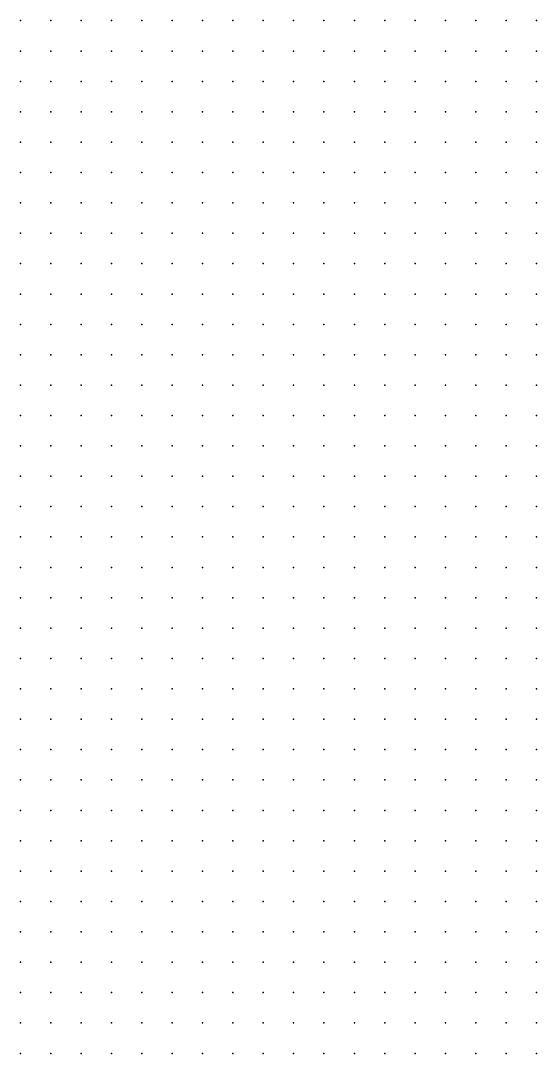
# Model space of a CAD drawing. Header units: millimetres. Extents: x 2848 to 6961, y 1568 to 7914.
# Drawn here: x 3650.28 to 3667.28, y 1615.29 to 1649.29 of the extents above; entities that cross this region are included whole.
import ezdxf

# ---------------------------------------------------------------- set-up
doc = ezdxf.new("R2010")
doc.units = ezdxf.units.MM
doc.header["$PDSIZE"] = -2

msp = doc.modelspace()

# ---------------------------------------------------------------- linework, layer by layer
at = {"color": 183, "true_color": 0x7538d3}
msp.add_point((3650.282, 1649.289), dxfattribs=at)
at = {"color": 183, "true_color": 0x7b42cf}
msp.add_point((3651.282, 1649.289), dxfattribs=at)
at = {"color": 183, "true_color": 0x7b44d3}
msp.add_point((3652.282, 1649.289), dxfattribs=at)
at = {"color": 183, "true_color": 0x7c48d9}
msp.add_point((3653.282, 1649.289), dxfattribs=at)
at = {"color": 183, "true_color": 0x7d48e0}
msp.add_point((3654.282, 1649.289), dxfattribs=at)
at = {"color": 183, "true_color": 0x7d4de1}
msp.add_point((3655.282, 1649.289), dxfattribs=at)
at = {"color": 183, "true_color": 0x7b4fe4}
msp.add_point((3656.282, 1649.289), dxfattribs=at)
at = {"color": 183, "true_color": 0x7b53e7}
msp.add_point((3657.282, 1649.289), dxfattribs=at)
at = {"color": 183, "true_color": 0x7d55e9}
msp.add_point((3658.282, 1649.289), dxfattribs=at)
at = {"color": 183, "true_color": 0x7f57ee}
msp.add_point((3659.282, 1649.289), dxfattribs=at)
at = {"color": 183, "true_color": 0x7f58ef}
msp.add_point((3660.282, 1649.289), dxfattribs=at)
at = {"color": 183, "true_color": 0x815af1}
msp.add_point((3661.282, 1649.289), dxfattribs=at)
at = {"color": 171, "true_color": 0x825bf4}
msp.add_point((3662.282, 1649.289), dxfattribs=at)
at = {"color": 171, "true_color": 0x815cf9}
msp.add_point((3663.282, 1649.289), dxfattribs=at)
at = {"color": 171, "true_color": 0x835cf5}
msp.add_point((3664.282, 1649.289), dxfattribs=at)
at = {"color": 171, "true_color": 0x865dfb}
msp.add_point((3665.282, 1649.289), dxfattribs=at)
at = {"color": 171, "true_color": 0x865cfc}
msp.add_point((3666.282, 1649.289), dxfattribs=at)
at = {"color": 171, "true_color": 0x865df9}
msp.add_point((3667.282, 1649.289), dxfattribs=at)
at = {"color": 183, "true_color": 0x773ecb}
msp.add_point((3650.282, 1648.289), dxfattribs=at)
at = {"color": 183, "true_color": 0x763fce}
msp.add_point((3651.282, 1648.289), dxfattribs=at)
at = {"color": 183, "true_color": 0x7743d4}
msp.add_point((3652.282, 1648.289), dxfattribs=at)
at = {"color": 183, "true_color": 0x7945d6}
msp.add_point((3653.282, 1648.289), dxfattribs=at)
at = {"color": 183, "true_color": 0x774adb}
msp.add_point((3654.282, 1648.289), dxfattribs=at)
at = {"color": 183, "true_color": 0x794dde}
msp.add_point((3655.282, 1648.289), dxfattribs=at)
at = {"color": 183, "true_color": 0x794fe1}
msp.add_point((3656.282, 1648.289), dxfattribs=at)
at = {"color": 183, "true_color": 0x7a53e4}
msp.add_point((3657.282, 1648.289), dxfattribs=at)
at = {"color": 183, "true_color": 0x7c56e9}
msp.add_point((3658.282, 1648.289), dxfattribs=at)
at = {"color": 183, "true_color": 0x7d57ea}
msp.add_point((3659.282, 1648.289), dxfattribs=at)
at = {"color": 183, "true_color": 0x7c58ec}
msp.add_point((3660.282, 1648.289), dxfattribs=at)
at = {"color": 183, "true_color": 0x7d5bee}
msp.add_point((3661.282, 1648.289), dxfattribs=at)
at = {"color": 171, "true_color": 0x7e5cf1}
msp.add_point((3662.282, 1648.289), dxfattribs=at)
at = {"color": 171, "true_color": 0x805cf2}
msp.add_point((3663.282, 1648.289), dxfattribs=at)
at = {"color": 171, "true_color": 0x805df5}
msp.add_point((3664.282, 1648.289), dxfattribs=at)
at = {"color": 171, "true_color": 0x815efa}
for p in [(3665.282, 1648.289), (3666.282, 1648.289)]:
    msp.add_point(p, dxfattribs=at)
at = {"color": 171, "true_color": 0x845ffc}
msp.add_point((3667.282, 1648.289), dxfattribs=at)
at = {"color": 183, "true_color": 0x753cc9}
msp.add_point((3650.282, 1647.289), dxfattribs=at)
at = {"color": 183, "true_color": 0x733fcf}
msp.add_point((3651.282, 1647.289), dxfattribs=at)
at = {"color": 183, "true_color": 0x7443d3}
msp.add_point((3652.282, 1647.289), dxfattribs=at)
at = {"color": 183, "true_color": 0x7346d5}
msp.add_point((3653.282, 1647.289), dxfattribs=at)
at = {"color": 183, "true_color": 0x744bd8}
msp.add_point((3654.282, 1647.289), dxfattribs=at)
at = {"color": 183, "true_color": 0x784ede}
msp.add_point((3655.282, 1647.289), dxfattribs=at)
at = {"color": 183, "true_color": 0x7650e3}
msp.add_point((3656.282, 1647.289), dxfattribs=at)
at = {"color": 183, "true_color": 0x7751e2}
msp.add_point((3657.282, 1647.289), dxfattribs=at)
at = {"color": 183, "true_color": 0x7656e7}
msp.add_point((3658.282, 1647.289), dxfattribs=at)
at = {"color": 183, "true_color": 0x7858e9}
msp.add_point((3659.282, 1647.289), dxfattribs=at)
at = {"color": 183, "true_color": 0x7a5aeb}
msp.add_point((3660.282, 1647.289), dxfattribs=at)
at = {"color": 183, "true_color": 0x795bed}
msp.add_point((3661.282, 1647.289), dxfattribs=at)
at = {"color": 183, "true_color": 0x7a5ded}
msp.add_point((3662.282, 1647.289), dxfattribs=at)
at = {"color": 171, "true_color": 0x7b5df1}
msp.add_point((3663.282, 1647.289), dxfattribs=at)
at = {"color": 171, "true_color": 0x7c60f3}
msp.add_point((3664.282, 1647.289), dxfattribs=at)
at = {"color": 171, "true_color": 0x7d60f6}
msp.add_point((3665.282, 1647.289), dxfattribs=at)
at = {"color": 171, "true_color": 0x7e60f6}
msp.add_point((3666.282, 1647.289), dxfattribs=at)
at = {"color": 171, "true_color": 0x805ff8}
msp.add_point((3667.282, 1647.289), dxfattribs=at)
at = {"color": 173, "true_color": 0x713cca}
msp.add_point((3650.282, 1646.289), dxfattribs=at)
at = {"color": 173, "true_color": 0x7140cd}
msp.add_point((3651.282, 1646.289), dxfattribs=at)
at = {"color": 173, "true_color": 0x7243cf}
msp.add_point((3652.282, 1646.289), dxfattribs=at)
at = {"color": 183, "true_color": 0x7445d3}
msp.add_point((3653.282, 1646.289), dxfattribs=at)
at = {"color": 183, "true_color": 0x734ad4}
msp.add_point((3654.282, 1646.289), dxfattribs=at)
at = {"color": 173, "true_color": 0x724ddb}
msp.add_point((3655.282, 1646.289), dxfattribs=at)
at = {"color": 183, "true_color": 0x7350de}
msp.add_point((3656.282, 1646.289), dxfattribs=at)
at = {"color": 183, "true_color": 0x7453de}
msp.add_point((3657.282, 1646.289), dxfattribs=at)
at = {"color": 183, "true_color": 0x7555e4}
msp.add_point((3658.282, 1646.289), dxfattribs=at)
at = {"color": 183, "true_color": 0x7558e6}
msp.add_point((3659.282, 1646.289), dxfattribs=at)
at = {"color": 183, "true_color": 0x765bea}
msp.add_point((3660.282, 1646.289), dxfattribs=at)
at = {"color": 183, "true_color": 0x755cec}
msp.add_point((3661.282, 1646.289), dxfattribs=at)
at = {"color": 183, "true_color": 0x765fed}
msp.add_point((3662.282, 1646.289), dxfattribs=at)
at = {"color": 171, "true_color": 0x775ef0}
msp.add_point((3663.282, 1646.289), dxfattribs=at)
at = {"color": 171, "true_color": 0x7960ef}
msp.add_point((3664.282, 1646.289), dxfattribs=at)
at = {"color": 171, "true_color": 0x7a60f5}
msp.add_point((3665.282, 1646.289), dxfattribs=at)
at = {"color": 171, "true_color": 0x7b62f4}
for p in [(3666.282, 1646.289), (3667.282, 1646.289)]:
    msp.add_point(p, dxfattribs=at)
at = {"color": 173, "true_color": 0x6d3dc5}
msp.add_point((3650.282, 1645.289), dxfattribs=at)
at = {"color": 173, "true_color": 0x6f40ca}
msp.add_point((3651.282, 1645.289), dxfattribs=at)
at = {"color": 173, "true_color": 0x6f45cd}
msp.add_point((3652.282, 1645.289), dxfattribs=at)
at = {"color": 173, "true_color": 0x7047d1}
msp.add_point((3653.282, 1645.289), dxfattribs=at)
at = {"color": 173, "true_color": 0x704ad5}
msp.add_point((3654.282, 1645.289), dxfattribs=at)
at = {"color": 173, "true_color": 0x6f4dd8}
msp.add_point((3655.282, 1645.289), dxfattribs=at)
at = {"color": 173, "true_color": 0x7050d9}
msp.add_point((3656.282, 1645.289), dxfattribs=at)
at = {"color": 173, "true_color": 0x7053df}
msp.add_point((3657.282, 1645.289), dxfattribs=at)
at = {"color": 173, "true_color": 0x6f57e1}
msp.add_point((3658.282, 1645.289), dxfattribs=at)
at = {"color": 173, "true_color": 0x7159e3}
msp.add_point((3659.282, 1645.289), dxfattribs=at)
at = {"color": 173, "true_color": 0x725be7}
msp.add_point((3660.282, 1645.289), dxfattribs=at)
at = {"color": 183, "true_color": 0x745de9}
msp.add_point((3661.282, 1645.289), dxfattribs=at)
at = {"color": 183, "true_color": 0x745fea}
msp.add_point((3662.282, 1645.289), dxfattribs=at)
at = {"color": 183, "true_color": 0x7360ed}
msp.add_point((3663.282, 1645.289), dxfattribs=at)
at = {"color": 171, "true_color": 0x7461ef}
msp.add_point((3664.282, 1645.289), dxfattribs=at)
at = {"color": 171, "true_color": 0x7562f2}
msp.add_point((3665.282, 1645.289), dxfattribs=at)
at = {"color": 171, "true_color": 0x7862f3}
msp.add_point((3666.282, 1645.289), dxfattribs=at)
at = {"color": 171, "true_color": 0x7961f3}
msp.add_point((3667.282, 1645.289), dxfattribs=at)
at = {"color": 173, "true_color": 0x6c3cc4}
msp.add_point((3650.282, 1644.289), dxfattribs=at)
at = {"color": 173, "true_color": 0x6e40c7}
msp.add_point((3651.282, 1644.289), dxfattribs=at)
at = {"color": 173, "true_color": 0x6c44cb}
msp.add_point((3652.282, 1644.289), dxfattribs=at)
at = {"color": 173, "true_color": 0x6c46cf}
msp.add_point((3653.282, 1644.289), dxfattribs=at)
at = {"color": 173, "true_color": 0x6e4ad2}
msp.add_point((3654.282, 1644.289), dxfattribs=at)
at = {"color": 173, "true_color": 0x6d4dd6}
msp.add_point((3655.282, 1644.289), dxfattribs=at)
at = {"color": 173, "true_color": 0x6f50d9}
msp.add_point((3656.282, 1644.289), dxfattribs=at)
at = {"color": 173, "true_color": 0x6e54dc}
msp.add_point((3657.282, 1644.289), dxfattribs=at)
at = {"color": 173, "true_color": 0x6e56de}
msp.add_point((3658.282, 1644.289), dxfattribs=at)
at = {"color": 173, "true_color": 0x6f59e0}
msp.add_point((3659.282, 1644.289), dxfattribs=at)
at = {"color": 173, "true_color": 0x715be4}
msp.add_point((3660.282, 1644.289), dxfattribs=at)
at = {"color": 173, "true_color": 0x6f5de5}
msp.add_point((3661.282, 1644.289), dxfattribs=at)
at = {"color": 173, "true_color": 0x705fe9}
msp.add_point((3662.282, 1644.289), dxfattribs=at)
at = {"color": 173, "true_color": 0x7160ec}
msp.add_point((3663.282, 1644.289), dxfattribs=at)
at = {"color": 173, "true_color": 0x7261ed}
msp.add_point((3664.282, 1644.289), dxfattribs=at)
at = {"color": 171, "true_color": 0x7362ef}
msp.add_point((3665.282, 1644.289), dxfattribs=at)
at = {"color": 171, "true_color": 0x7562f0}
msp.add_point((3666.282, 1644.289), dxfattribs=at)
at = {"color": 171, "true_color": 0x7663f1}
msp.add_point((3667.282, 1644.289), dxfattribs=at)
at = {"color": 173, "true_color": 0x6a3cc2}
msp.add_point((3650.282, 1643.289), dxfattribs=at)
at = {"color": 173, "true_color": 0x693fc5}
msp.add_point((3651.282, 1643.289), dxfattribs=at)
at = {"color": 173, "true_color": 0x6b43c8}
msp.add_point((3652.282, 1643.289), dxfattribs=at)
at = {"color": 173, "true_color": 0x6b45cc}
msp.add_point((3653.282, 1643.289), dxfattribs=at)
at = {"color": 173, "true_color": 0x6a49ce}
msp.add_point((3654.282, 1643.289), dxfattribs=at)
at = {"color": 173, "true_color": 0x6c4cd3}
msp.add_point((3655.282, 1643.289), dxfattribs=at)
at = {"color": 173, "true_color": 0x6a50d5}
msp.add_point((3656.282, 1643.289), dxfattribs=at)
at = {"color": 173, "true_color": 0x6a53d9}
msp.add_point((3657.282, 1643.289), dxfattribs=at)
at = {"color": 173, "true_color": 0x6c56dc}
msp.add_point((3658.282, 1643.289), dxfattribs=at)
at = {"color": 173, "true_color": 0x6d59de}
msp.add_point((3659.282, 1643.289), dxfattribs=at)
at = {"color": 173, "true_color": 0x6c5ae0}
msp.add_point((3660.282, 1643.289), dxfattribs=at)
at = {"color": 173, "true_color": 0x6d5de2}
msp.add_point((3661.282, 1643.289), dxfattribs=at)
at = {"color": 173, "true_color": 0x6c5ee5}
msp.add_point((3662.282, 1643.289), dxfattribs=at)
at = {"color": 173, "true_color": 0x6e60e9}
msp.add_point((3663.282, 1643.289), dxfattribs=at)
at = {"color": 173, "true_color": 0x6e62ea}
msp.add_point((3664.282, 1643.289), dxfattribs=at)
at = {"color": 171, "true_color": 0x7163ee}
for p in [(3665.282, 1643.289), (3666.282, 1643.289)]:
    msp.add_point(p, dxfattribs=at)
at = {"color": 171, "true_color": 0x7264ef}
msp.add_point((3667.282, 1643.289), dxfattribs=at)
at = {"color": 195, "true_color": 0x693bbf}
msp.add_point((3650.282, 1642.289), dxfattribs=at)
at = {"color": 173, "true_color": 0x683fc3}
msp.add_point((3651.282, 1642.289), dxfattribs=at)
at = {"color": 173, "true_color": 0x6843c6}
msp.add_point((3652.282, 1642.289), dxfattribs=at)
at = {"color": 173, "true_color": 0x6746c9}
msp.add_point((3653.282, 1642.289), dxfattribs=at)
at = {"color": 173, "true_color": 0x6849cb}
msp.add_point((3654.282, 1642.289), dxfattribs=at)
at = {"color": 173, "true_color": 0x674ccf}
msp.add_point((3655.282, 1642.289), dxfattribs=at)
at = {"color": 173, "true_color": 0x6950d2}
msp.add_point((3656.282, 1642.289), dxfattribs=at)
at = {"color": 173, "true_color": 0x6853d6}
msp.add_point((3657.282, 1642.289), dxfattribs=at)
at = {"color": 173, "true_color": 0x6a56d9}
msp.add_point((3658.282, 1642.289), dxfattribs=at)
at = {"color": 173, "true_color": 0x6958da}
msp.add_point((3659.282, 1642.289), dxfattribs=at)
at = {"color": 173, "true_color": 0x685bde}
msp.add_point((3660.282, 1642.289), dxfattribs=at)
at = {"color": 173, "true_color": 0x695ee1}
msp.add_point((3661.282, 1642.289), dxfattribs=at)
at = {"color": 173, "true_color": 0x695fe2}
msp.add_point((3662.282, 1642.289), dxfattribs=at)
at = {"color": 173, "true_color": 0x6c60e6}
msp.add_point((3663.282, 1642.289), dxfattribs=at)
at = {"color": 173, "true_color": 0x6c62e7}
for p in [(3664.282, 1642.289), (3665.282, 1641.289)]:
    msp.add_point(p, dxfattribs=at)
at = {"color": 173, "true_color": 0x6f63eb}
for p in [(3665.282, 1642.289), (3666.282, 1642.289)]:
    msp.add_point(p, dxfattribs=at)
at = {"color": 173, "true_color": 0x7064ec}
msp.add_point((3667.282, 1642.289), dxfattribs=at)
at = {"color": 185, "true_color": 0x663cbc}
msp.add_point((3650.282, 1641.289), dxfattribs=at)
at = {"color": 173, "true_color": 0x663fc0}
msp.add_point((3651.282, 1641.289), dxfattribs=at)
at = {"color": 173, "true_color": 0x6542c4}
msp.add_point((3652.282, 1641.289), dxfattribs=at)
at = {"color": 173, "true_color": 0x6445c6}
msp.add_point((3653.282, 1641.289), dxfattribs=at)
at = {"color": 173, "true_color": 0x6547c9}
msp.add_point((3654.282, 1641.289), dxfattribs=at)
at = {"color": 173, "true_color": 0x654ccc}
msp.add_point((3655.282, 1641.289), dxfattribs=at)
at = {"color": 173, "true_color": 0x654fce}
msp.add_point((3656.282, 1641.289), dxfattribs=at)
at = {"color": 173, "true_color": 0x6752d3}
msp.add_point((3657.282, 1641.289), dxfattribs=at)
at = {"color": 173, "true_color": 0x6655d7}
msp.add_point((3658.282, 1641.289), dxfattribs=at)
at = {"color": 173, "true_color": 0x6758d9}
msp.add_point((3659.282, 1641.289), dxfattribs=at)
at = {"color": 173, "true_color": 0x655adc}
msp.add_point((3660.282, 1641.289), dxfattribs=at)
at = {"color": 173, "true_color": 0x675edf}
msp.add_point((3661.282, 1641.289), dxfattribs=at)
at = {"color": 173, "true_color": 0x685fe0}
msp.add_point((3662.282, 1641.289), dxfattribs=at)
at = {"color": 173, "true_color": 0x6a60e3}
msp.add_point((3663.282, 1641.289), dxfattribs=at)
at = {"color": 173, "true_color": 0x6861e3}
msp.add_point((3664.282, 1641.289), dxfattribs=at)
at = {"color": 173, "true_color": 0x6d63e8}
msp.add_point((3666.282, 1641.289), dxfattribs=at)
at = {"color": 173, "true_color": 0x6e64e9}
msp.add_point((3667.282, 1641.289), dxfattribs=at)
at = {"color": 185, "true_color": 0x6239b9}
msp.add_point((3650.282, 1640.289), dxfattribs=at)
at = {"color": 185, "true_color": 0x653ebd}
msp.add_point((3651.282, 1640.289), dxfattribs=at)
at = {"color": 173, "true_color": 0x6242c1}
msp.add_point((3652.282, 1640.289), dxfattribs=at)
at = {"color": 173, "true_color": 0x6344c3}
msp.add_point((3653.282, 1640.289), dxfattribs=at)
at = {"color": 173, "true_color": 0x6447c7}
msp.add_point((3654.282, 1640.289), dxfattribs=at)
at = {"color": 173, "true_color": 0x644bca}
msp.add_point((3655.282, 1640.289), dxfattribs=at)
at = {"color": 173, "true_color": 0x644ecc}
msp.add_point((3656.282, 1640.289), dxfattribs=at)
at = {"color": 173, "true_color": 0x6451cf}
msp.add_point((3657.282, 1640.289), dxfattribs=at)
at = {"color": 173, "true_color": 0x6354d3}
msp.add_point((3658.282, 1640.289), dxfattribs=at)
at = {"color": 173, "true_color": 0x6458d8}
msp.add_point((3659.282, 1640.289), dxfattribs=at)
at = {"color": 173, "true_color": 0x6459db}
msp.add_point((3660.282, 1640.289), dxfattribs=at)
at = {"color": 173, "true_color": 0x635cdd}
msp.add_point((3661.282, 1640.289), dxfattribs=at)
at = {"color": 173, "true_color": 0x645edc}
msp.add_point((3662.282, 1640.289), dxfattribs=at)
at = {"color": 173, "true_color": 0x6960e1}
msp.add_point((3663.282, 1640.289), dxfattribs=at)
at = {"color": 173, "true_color": 0x6661e1}
for p in [(3664.282, 1640.289), (3667.282, 1638.289)]:
    msp.add_point(p, dxfattribs=at)
at = {"color": 173, "true_color": 0x6863e4}
msp.add_point((3665.282, 1640.289), dxfattribs=at)
at = {"color": 173, "true_color": 0x6a63e5}
msp.add_point((3666.282, 1640.289), dxfattribs=at)
at = {"color": 173, "true_color": 0x6964e5}
msp.add_point((3667.282, 1640.289), dxfattribs=at)
at = {"color": 185, "true_color": 0x6139b6}
msp.add_point((3650.282, 1639.289), dxfattribs=at)
at = {"color": 185, "true_color": 0x613db9}
msp.add_point((3651.282, 1639.289), dxfattribs=at)
at = {"color": 185, "true_color": 0x6141be}
msp.add_point((3652.282, 1639.289), dxfattribs=at)
at = {"color": 173, "true_color": 0x6145c0}
msp.add_point((3653.282, 1639.289), dxfattribs=at)
at = {"color": 173, "true_color": 0x6048c4}
msp.add_point((3654.282, 1639.289), dxfattribs=at)
at = {"color": 173, "true_color": 0x604cc7}
msp.add_point((3655.282, 1639.289), dxfattribs=at)
at = {"color": 173, "true_color": 0x624ecb}
msp.add_point((3656.282, 1639.289), dxfattribs=at)
at = {"color": 173, "true_color": 0x6050cd}
msp.add_point((3657.282, 1639.289), dxfattribs=at)
at = {"color": 173, "true_color": 0x5f53cf}
msp.add_point((3658.282, 1639.289), dxfattribs=at)
at = {"color": 173, "true_color": 0x6157d2}
for p in [(3659.282, 1639.289), (3660.282, 1638.289)]:
    msp.add_point(p, dxfattribs=at)
at = {"color": 173, "true_color": 0x6259d6}
msp.add_point((3660.282, 1639.289), dxfattribs=at)
at = {"color": 173, "true_color": 0x615bd7}
msp.add_point((3661.282, 1639.289), dxfattribs=at)
at = {"color": 173, "true_color": 0x625ed9}
msp.add_point((3662.282, 1639.289), dxfattribs=at)
at = {"color": 173, "true_color": 0x645fdd}
msp.add_point((3663.282, 1639.289), dxfattribs=at)
at = {"color": 173, "true_color": 0x6361e0}
for p in [(3664.282, 1639.289), (3666.282, 1638.289)]:
    msp.add_point(p, dxfattribs=at)
at = {"color": 173, "true_color": 0x6462e1}
msp.add_point((3665.282, 1639.289), dxfattribs=at)
at = {"color": 173, "true_color": 0x6563e2}
msp.add_point((3666.282, 1639.289), dxfattribs=at)
at = {"color": 173, "true_color": 0x6863e3}
msp.add_point((3667.282, 1639.289), dxfattribs=at)
at = {"color": 185, "true_color": 0x5f39b3}
msp.add_point((3650.282, 1638.289), dxfattribs=at)
at = {"color": 185, "true_color": 0x5f3bb7}
msp.add_point((3651.282, 1638.289), dxfattribs=at)
at = {"color": 185, "true_color": 0x5e40ba}
msp.add_point((3652.282, 1638.289), dxfattribs=at)
at = {"color": 185, "true_color": 0x5d43be}
msp.add_point((3653.282, 1638.289), dxfattribs=at)
at = {"color": 173, "true_color": 0x5f47c1}
msp.add_point((3654.282, 1638.289), dxfattribs=at)
at = {"color": 173, "true_color": 0x5e4ac5}
msp.add_point((3655.282, 1638.289), dxfattribs=at)
at = {"color": 173, "true_color": 0x5f4dc7}
msp.add_point((3656.282, 1638.289), dxfattribs=at)
at = {"color": 173, "true_color": 0x5d4fca}
msp.add_point((3657.282, 1638.289), dxfattribs=at)
at = {"color": 173, "true_color": 0x5d53cd}
msp.add_point((3658.282, 1638.289), dxfattribs=at)
at = {"color": 173, "true_color": 0x5e54ce}
msp.add_point((3659.282, 1638.289), dxfattribs=at)
at = {"color": 173, "true_color": 0x5f59d3}
msp.add_point((3661.282, 1638.289), dxfattribs=at)
at = {"color": 173, "true_color": 0x605cd7}
msp.add_point((3662.282, 1638.289), dxfattribs=at)
at = {"color": 173, "true_color": 0x605edb}
msp.add_point((3663.282, 1638.289), dxfattribs=at)
at = {"color": 173, "true_color": 0x615fdc}
msp.add_point((3664.282, 1638.289), dxfattribs=at)
at = {"color": 173, "true_color": 0x6260df}
msp.add_point((3665.282, 1638.289), dxfattribs=at)
at = {"color": 185, "true_color": 0x5d37b1}
msp.add_point((3650.282, 1637.289), dxfattribs=at)
at = {"color": 185, "true_color": 0x5d3bb6}
msp.add_point((3651.282, 1637.289), dxfattribs=at)
at = {"color": 185, "true_color": 0x5d40b7}
msp.add_point((3652.282, 1637.289), dxfattribs=at)
at = {"color": 185, "true_color": 0x5c43bb}
msp.add_point((3653.282, 1637.289), dxfattribs=at)
at = {"color": 185, "true_color": 0x5b46bd}
msp.add_point((3654.282, 1637.289), dxfattribs=at)
at = {"color": 173, "true_color": 0x5c48c1}
msp.add_point((3655.282, 1637.289), dxfattribs=at)
at = {"color": 173, "true_color": 0x5b4cc3}
msp.add_point((3656.282, 1637.289), dxfattribs=at)
at = {"color": 173, "true_color": 0x5d4fc8}
msp.add_point((3657.282, 1637.289), dxfattribs=at)
at = {"color": 173, "true_color": 0x5c51c9}
msp.add_point((3658.282, 1637.289), dxfattribs=at)
at = {"color": 173, "true_color": 0x5c54cd}
msp.add_point((3659.282, 1637.289), dxfattribs=at)
at = {"color": 173, "true_color": 0x5c57cf}
msp.add_point((3660.282, 1637.289), dxfattribs=at)
at = {"color": 173, "true_color": 0x5d59d1}
msp.add_point((3661.282, 1637.289), dxfattribs=at)
at = {"color": 173, "true_color": 0x5c5bd3}
msp.add_point((3662.282, 1637.289), dxfattribs=at)
at = {"color": 173, "true_color": 0x5e5cd7}
msp.add_point((3663.282, 1637.289), dxfattribs=at)
at = {"color": 173, "true_color": 0x5f5dd8}
msp.add_point((3664.282, 1637.289), dxfattribs=at)
at = {"color": 173, "true_color": 0x6060da}
msp.add_point((3665.282, 1637.289), dxfattribs=at)
at = {"color": 173, "true_color": 0x6262de}
msp.add_point((3666.282, 1637.289), dxfattribs=at)
at = {"color": 173, "true_color": 0x6361de}
msp.add_point((3667.282, 1637.289), dxfattribs=at)
at = {"color": 185, "true_color": 0x5d37b0}
msp.add_point((3650.282, 1636.289), dxfattribs=at)
at = {"color": 185, "true_color": 0x5a38b0}
for p in [(3651.282, 1636.289), (3650.282, 1635.289), (3656.282, 1626.289), (3660.282, 1625.289), (3660.282, 1624.289)]:
    msp.add_point(p, dxfattribs=at)
at = {"color": 185, "true_color": 0x5b3eb5}
msp.add_point((3652.282, 1636.289), dxfattribs=at)
at = {"color": 185, "true_color": 0x5b42b8}
msp.add_point((3653.282, 1636.289), dxfattribs=at)
at = {"color": 185, "true_color": 0x5a45bc}
msp.add_point((3654.282, 1636.289), dxfattribs=at)
at = {"color": 173, "true_color": 0x5a49bc}
msp.add_point((3655.282, 1636.289), dxfattribs=at)
at = {"color": 173, "true_color": 0x594cc0}
for p in [(3656.282, 1636.289), (3657.282, 1635.289)]:
    msp.add_point(p, dxfattribs=at)
at = {"color": 173, "true_color": 0x5b4ec4}
msp.add_point((3657.282, 1636.289), dxfattribs=at)
at = {"color": 173, "true_color": 0x5950c7}
msp.add_point((3658.282, 1636.289), dxfattribs=at)
at = {"color": 173, "true_color": 0x5a52c9}
msp.add_point((3659.282, 1636.289), dxfattribs=at)
at = {"color": 173, "true_color": 0x5a55cb}
msp.add_point((3660.282, 1636.289), dxfattribs=at)
at = {"color": 173, "true_color": 0x5b57cf}
msp.add_point((3661.282, 1636.289), dxfattribs=at)
at = {"color": 173, "true_color": 0x5a59d0}
msp.add_point((3662.282, 1636.289), dxfattribs=at)
at = {"color": 173, "true_color": 0x5b5bd3}
for p in [(3663.282, 1636.289), (3666.282, 1634.289)]:
    msp.add_point(p, dxfattribs=at)
at = {"color": 173, "true_color": 0x5d5cd4}
msp.add_point((3664.282, 1636.289), dxfattribs=at)
at = {"color": 173, "true_color": 0x5e5ed8}
for p in [(3665.282, 1636.289), (3667.282, 1635.289)]:
    msp.add_point(p, dxfattribs=at)
at = {"color": 173, "true_color": 0x5e60d9}
msp.add_point((3666.282, 1636.289), dxfattribs=at)
at = {"color": 173, "true_color": 0x6060dc}
msp.add_point((3667.282, 1636.289), dxfattribs=at)
at = {"color": 185, "true_color": 0x5a38b1}
msp.add_point((3651.282, 1635.289), dxfattribs=at)
at = {"color": 185, "true_color": 0x5a3db1}
msp.add_point((3652.282, 1635.289), dxfattribs=at)
at = {"color": 185, "true_color": 0x5a3eb5}
for p in [(3653.282, 1635.289), (3660.282, 1628.289), (3661.282, 1628.289), (3666.282, 1625.289)]:
    msp.add_point(p, dxfattribs=at)
at = {"color": 185, "true_color": 0x5742b7}
for p in [(3654.282, 1635.289), (3655.282, 1634.289), (3659.282, 1630.289), (3660.282, 1629.289), (3666.282, 1626.289)]:
    msp.add_point(p, dxfattribs=at)
at = {"color": 173, "true_color": 0x5947bd}
msp.add_point((3655.282, 1635.289), dxfattribs=at)
at = {"color": 173, "true_color": 0x5849be}
for p in [(3656.282, 1635.289), (3657.282, 1634.289), (3658.282, 1633.289), (3662.282, 1630.289)]:
    msp.add_point(p, dxfattribs=at)
at = {"color": 173, "true_color": 0x584fc4}
for p in [(3658.282, 1635.289), (3659.282, 1634.289)]:
    msp.add_point(p, dxfattribs=at)
at = {"color": 173, "true_color": 0x5952c6}
msp.add_point((3659.282, 1635.289), dxfattribs=at)
at = {"color": 173, "true_color": 0x5853c9}
msp.add_point((3660.282, 1635.289), dxfattribs=at)
at = {"color": 173, "true_color": 0x5956cb}
msp.add_point((3661.282, 1635.289), dxfattribs=at)
at = {"color": 173, "true_color": 0x5857ce}
for p in [(3662.282, 1635.289), (3664.282, 1634.289)]:
    msp.add_point(p, dxfattribs=at)
at = {"color": 173, "true_color": 0x595ad0}
msp.add_point((3663.282, 1635.289), dxfattribs=at)
at = {"color": 173, "true_color": 0x5a5ad2}
msp.add_point((3664.282, 1635.289), dxfattribs=at)
at = {"color": 173, "true_color": 0x5c5cd4}
for p in [(3665.282, 1635.289), (3667.282, 1634.289)]:
    msp.add_point(p, dxfattribs=at)
at = {"color": 173, "true_color": 0x5d5dd5}
msp.add_point((3666.282, 1635.289), dxfattribs=at)
at = {"color": 185, "true_color": 0x5839ae}
for p in [(3650.282, 1634.289), (3652.282, 1633.289), (3653.282, 1631.289), (3654.282, 1630.289), (3651.282, 1629.289), (3655.282, 1628.289), (3652.282, 1627.289), (3656.282, 1627.289), (3659.282, 1626.289), (3662.282, 1624.289)]:
    msp.add_point(p, dxfattribs=at)
at = {"color": 185, "true_color": 0x573ab1}
for p in [(3651.282, 1634.289), (3658.282, 1628.289), (3661.282, 1626.289), (3661.282, 1624.289)]:
    msp.add_point(p, dxfattribs=at)
at = {"color": 185, "true_color": 0x5839b0}
for p in [(3652.282, 1634.289), (3650.282, 1633.289), (3650.282, 1632.289), (3651.282, 1632.289), (3653.282, 1632.289), (3654.282, 1632.289), (3651.282, 1630.289), (3652.282, 1630.289), (3655.282, 1630.289), (3652.282, 1629.289), (3653.282, 1629.289), (3657.282, 1629.289), (3655.282, 1627.289), (3657.282, 1627.289), (3658.282, 1627.289), (3655.282, 1626.289), (3658.282, 1626.289), (3659.282, 1625.289), (3664.282, 1624.289), (3665.282, 1624.289), (3666.282, 1624.289)]:
    msp.add_point(p, dxfattribs=at)
at = {"color": 185, "true_color": 0x583ab4}
msp.add_point((3653.282, 1634.289), dxfattribs=at)
at = {"color": 185, "true_color": 0x5a41b7}
msp.add_point((3654.282, 1634.289), dxfattribs=at)
at = {"color": 185, "true_color": 0x5847ba}
for p in [(3656.282, 1634.289), (3658.282, 1632.289), (3659.282, 1631.289), (3662.282, 1629.289)]:
    msp.add_point(p, dxfattribs=at)
at = {"color": 173, "true_color": 0x574dc0}
for p in [(3658.282, 1634.289), (3659.282, 1633.289), (3662.282, 1631.289), (3665.282, 1629.289)]:
    msp.add_point(p, dxfattribs=at)
at = {"color": 173, "true_color": 0x5851c5}
for p in [(3660.282, 1634.289), (3661.282, 1633.289), (3664.282, 1631.289), (3665.282, 1630.289), (3666.282, 1630.289), (3667.282, 1630.289)]:
    msp.add_point(p, dxfattribs=at)
at = {"color": 173, "true_color": 0x5853c7}
msp.add_point((3661.282, 1634.289), dxfattribs=at)
at = {"color": 173, "true_color": 0x5655ca}
for p in [(3662.282, 1634.289), (3665.282, 1632.289)]:
    msp.add_point(p, dxfattribs=at)
at = {"color": 173, "true_color": 0x5857cc}
for p in [(3663.282, 1634.289), (3665.282, 1633.289)]:
    msp.add_point(p, dxfattribs=at)
at = {"color": 173, "true_color": 0x5b5ad1}
msp.add_point((3665.282, 1634.289), dxfattribs=at)
at = {"color": 185, "true_color": 0x573ab0}
for p in [(3651.282, 1633.289), (3652.282, 1632.289), (3652.282, 1631.289), (3652.282, 1628.289), (3653.282, 1628.289), (3659.282, 1627.289), (3662.282, 1626.289), (3658.282, 1625.289)]:
    msp.add_point(p, dxfattribs=at)
at = {"color": 185, "true_color": 0x593ab1}
for p in [(3653.282, 1633.289), (3651.282, 1631.289), (3654.282, 1631.289), (3656.282, 1630.289), (3660.282, 1627.289), (3657.282, 1625.289)]:
    msp.add_point(p, dxfattribs=at)
at = {"color": 185, "true_color": 0x5b3eb4}
msp.add_point((3654.282, 1633.289), dxfattribs=at)
at = {"color": 185, "true_color": 0x5940b6}
for p in [(3655.282, 1633.289), (3667.282, 1625.289)]:
    msp.add_point(p, dxfattribs=at)
at = {"color": 185, "true_color": 0x5843b8}
for p in [(3656.282, 1633.289), (3657.282, 1632.289), (3658.282, 1631.289), (3664.282, 1627.289)]:
    msp.add_point(p, dxfattribs=at)
at = {"color": 185, "true_color": 0x5946bc}
for p in [(3657.282, 1633.289), (3666.282, 1627.289)]:
    msp.add_point(p, dxfattribs=at)
at = {"color": 173, "true_color": 0x574ec1}
for p in [(3660.282, 1633.289), (3661.282, 1632.289)]:
    msp.add_point(p, dxfattribs=at)
at = {"color": 173, "true_color": 0x5653c6}
for p in [(3662.282, 1633.289), (3665.282, 1631.289)]:
    msp.add_point(p, dxfattribs=at)
at = {"color": 173, "true_color": 0x5555c7}
msp.add_point((3663.282, 1633.289), dxfattribs=at)
at = {"color": 173, "true_color": 0x5756cb}
for p in [(3664.282, 1633.289), (3666.282, 1632.289)]:
    msp.add_point(p, dxfattribs=at)
at = {"color": 173, "true_color": 0x5859cf}
msp.add_point((3666.282, 1633.289), dxfattribs=at)
at = {"color": 173, "true_color": 0x5a5bd1}
msp.add_point((3667.282, 1633.289), dxfattribs=at)
at = {"color": 185, "true_color": 0x593eb3}
for p in [(3655.282, 1632.289), (3656.282, 1631.289), (3657.282, 1630.289), (3665.282, 1625.289)]:
    msp.add_point(p, dxfattribs=at)
at = {"color": 185, "true_color": 0x5841b6}
msp.add_point((3656.282, 1632.289), dxfattribs=at)
at = {"color": 173, "true_color": 0x574abe}
for p in [(3659.282, 1632.289), (3666.282, 1628.289)]:
    msp.add_point(p, dxfattribs=at)
at = {"color": 173, "true_color": 0x564cbf}
for p in [(3660.282, 1632.289), (3667.282, 1628.289)]:
    msp.add_point(p, dxfattribs=at)
at = {"color": 173, "true_color": 0x5551c2}
msp.add_point((3662.282, 1632.289), dxfattribs=at)
at = {"color": 173, "true_color": 0x5552c5}
msp.add_point((3663.282, 1632.289), dxfattribs=at)
at = {"color": 173, "true_color": 0x5554c9}
msp.add_point((3664.282, 1632.289), dxfattribs=at)
at = {"color": 173, "true_color": 0x5958cd}
msp.add_point((3667.282, 1632.289), dxfattribs=at)
at = {"color": 185, "true_color": 0x5937b0}
for p in [(3650.282, 1631.289), (3655.282, 1625.289)]:
    msp.add_point(p, dxfattribs=at)
at = {"color": 185, "true_color": 0x583bb1}
msp.add_point((3655.282, 1631.289), dxfattribs=at)
at = {"color": 185, "true_color": 0x5940b5}
for p in [(3657.282, 1631.289), (3658.282, 1630.289)]:
    msp.add_point(p, dxfattribs=at)
at = {"color": 173, "true_color": 0x5748bd}
for p in [(3660.282, 1631.289), (3663.282, 1629.289), (3665.282, 1628.289)]:
    msp.add_point(p, dxfattribs=at)
at = {"color": 173, "true_color": 0x584bbf}
for p in [(3661.282, 1631.289), (3663.282, 1630.289)]:
    msp.add_point(p, dxfattribs=at)
at = {"color": 173, "true_color": 0x584fc2}
msp.add_point((3663.282, 1631.289), dxfattribs=at)
at = {"color": 173, "true_color": 0x5754c7}
msp.add_point((3666.282, 1631.289), dxfattribs=at)
at = {"color": 173, "true_color": 0x5855ca}
msp.add_point((3667.282, 1631.289), dxfattribs=at)
at = {"color": 185, "true_color": 0x5839b1}
for p in [(3650.282, 1630.289), (3654.282, 1629.289), (3656.282, 1629.289), (3656.282, 1628.289), (3657.282, 1628.289), (3654.282, 1627.289), (3657.282, 1626.289)]:
    msp.add_point(p, dxfattribs=at)
at = {"color": 185, "true_color": 0x5738af}
for p in [(3653.282, 1630.289), (3655.282, 1629.289)]:
    msp.add_point(p, dxfattribs=at)
at = {"color": 185, "true_color": 0x5845b9}
msp.add_point((3660.282, 1630.289), dxfattribs=at)
at = {"color": 185, "true_color": 0x5846bc}
for p in [(3661.282, 1630.289), (3664.282, 1628.289)]:
    msp.add_point(p, dxfattribs=at)
at = {"color": 173, "true_color": 0x574ec3}
for p in [(3664.282, 1630.289), (3666.282, 1629.289)]:
    msp.add_point(p, dxfattribs=at)
at = {"color": 185, "true_color": 0x5c3bac}
msp.add_point((3650.282, 1629.289), dxfattribs=at)
at = {"color": 185, "true_color": 0x593cb2}
for p in [(3658.282, 1629.289), (3661.282, 1627.289), (3664.282, 1625.289)]:
    msp.add_point(p, dxfattribs=at)
at = {"color": 185, "true_color": 0x583fb4}
msp.add_point((3659.282, 1629.289), dxfattribs=at)
at = {"color": 175, "true_color": 0x5544b7}
msp.add_point((3661.282, 1629.289), dxfattribs=at)
at = {"color": 173, "true_color": 0x584abc}
msp.add_point((3664.282, 1629.289), dxfattribs=at)
at = {"color": 173, "true_color": 0x5750c4}
msp.add_point((3667.282, 1629.289), dxfattribs=at)
at = {"color": 175, "true_color": 0x4b30bb}
msp.add_point((3650.282, 1628.289), dxfattribs=at)
at = {"color": 185, "true_color": 0x5c39ad}
msp.add_point((3651.282, 1628.289), dxfattribs=at)
at = {"color": 185, "true_color": 0x5937af}
for p in [(3654.282, 1628.289), (3661.282, 1625.289)]:
    msp.add_point(p, dxfattribs=at)
at = {"color": 185, "true_color": 0x5a3bb3}
msp.add_point((3659.282, 1628.289), dxfattribs=at)
at = {"color": 185, "true_color": 0x5843ba}
msp.add_point((3662.282, 1628.289), dxfattribs=at)
at = {"color": 185, "true_color": 0x5845bb}
for p in [(3663.282, 1628.289), (3665.282, 1627.289)]:
    msp.add_point(p, dxfattribs=at)
at = {"color": 225, "true_color": 0x8a5c83}
msp.add_point((3650.282, 1627.289), dxfattribs=at)
at = {"color": 175, "true_color": 0x4a32ba}
msp.add_point((3651.282, 1627.289), dxfattribs=at)
at = {"color": 185, "true_color": 0x593aaf}
msp.add_point((3653.282, 1627.289), dxfattribs=at)
at = {"color": 185, "true_color": 0x583fb7}
msp.add_point((3662.282, 1627.289), dxfattribs=at)
at = {"color": 185, "true_color": 0x5a41b6}
msp.add_point((3663.282, 1627.289), dxfattribs=at)
at = {"color": 173, "true_color": 0x5a47bd}
msp.add_point((3667.282, 1627.289), dxfattribs=at)
at = {"color": 30, "true_color": 0xfe7026}
msp.add_point((3650.282, 1626.289), dxfattribs=at)
at = {"color": 235, "true_color": 0xaa646c}
msp.add_point((3651.282, 1626.289), dxfattribs=at)
at = {"color": 175, "true_color": 0x4f3ab3}
msp.add_point((3652.282, 1626.289), dxfattribs=at)
at = {"color": 175, "true_color": 0x5137b6}
msp.add_point((3653.282, 1626.289), dxfattribs=at)
at = {"color": 185, "true_color": 0x5b3aad}
for p in [(3654.282, 1626.289), (3656.282, 1625.289), (3658.282, 1624.289)]:
    msp.add_point(p, dxfattribs=at)
at = {"color": 185, "true_color": 0x5b39b1}
msp.add_point((3660.282, 1626.289), dxfattribs=at)
at = {"color": 185, "true_color": 0x573eb3}
msp.add_point((3663.282, 1626.289), dxfattribs=at)
at = {"color": 185, "true_color": 0x583fb5}
msp.add_point((3664.282, 1626.289), dxfattribs=at)
at = {"color": 185, "true_color": 0x5942b7}
msp.add_point((3665.282, 1626.289), dxfattribs=at)
at = {"color": 185, "true_color": 0x5744b8}
msp.add_point((3667.282, 1626.289), dxfattribs=at)
at = {"color": 20, "true_color": 0xff4b3a}
for p in [(3650.282, 1625.289), (3651.282, 1622.289), (3653.282, 1621.289), (3654.282, 1621.289), (3658.282, 1619.289), (3667.282, 1615.289)]:
    msp.add_point(p, dxfattribs=at)
at = {"color": 20, "true_color": 0xff5d2a}
msp.add_point((3651.282, 1625.289), dxfattribs=at)
at = {"color": 13, "true_color": 0xd4644e}
msp.add_point((3652.282, 1625.289), dxfattribs=at)
at = {"color": 195, "true_color": 0x6c45a0}
msp.add_point((3653.282, 1625.289), dxfattribs=at)
at = {"color": 175, "true_color": 0x4c37ba}
msp.add_point((3654.282, 1625.289), dxfattribs=at)
at = {"color": 185, "true_color": 0x583baf}
msp.add_point((3662.282, 1625.289), dxfattribs=at)
at = {"color": 185, "true_color": 0x563bb0}
msp.add_point((3663.282, 1625.289), dxfattribs=at)
at = {"color": 20, "true_color": 0xfe5038}
for p in [(3650.282, 1624.289), (3667.282, 1618.289)]:
    msp.add_point(p, dxfattribs=at)
at = {"color": 20, "true_color": 0xfc4d3c}
msp.add_point((3651.282, 1624.289), dxfattribs=at)
at = {"color": 20, "true_color": 0xff5031}
msp.add_point((3652.282, 1624.289), dxfattribs=at)
at = {"color": 20, "true_color": 0xf95b38}
msp.add_point((3653.282, 1624.289), dxfattribs=at)
at = {"color": 235, "true_color": 0xa34c76}
msp.add_point((3654.282, 1624.289), dxfattribs=at)
at = {"color": 185, "true_color": 0x593bad}
msp.add_point((3655.282, 1624.289), dxfattribs=at)
at = {"color": 175, "true_color": 0x4c37b8}
for p in [(3656.282, 1624.289), (3663.282, 1622.289)]:
    msp.add_point(p, dxfattribs=at)
at = {"color": 185, "true_color": 0x5637af}
msp.add_point((3657.282, 1624.289), dxfattribs=at)
at = {"color": 185, "true_color": 0x5a39ac}
for p in [(3659.282, 1624.289), (3661.282, 1623.289)]:
    msp.add_point(p, dxfattribs=at)
at = {"color": 185, "true_color": 0x5738b0}
msp.add_point((3663.282, 1624.289), dxfattribs=at)
at = {"color": 185, "true_color": 0x583bb2}
msp.add_point((3667.282, 1624.289), dxfattribs=at)
at = {"color": 20, "true_color": 0xff4e3a}
for p in [(3650.282, 1623.289), (3665.282, 1618.289), (3667.282, 1617.289)]:
    msp.add_point(p, dxfattribs=at)
at = {"color": 20, "true_color": 0xfe4e37}
msp.add_point((3651.282, 1623.289), dxfattribs=at)
at = {"color": 20, "true_color": 0xfd4e3b}
for p in [(3652.282, 1623.289), (3657.282, 1620.289), (3662.282, 1619.289)]:
    msp.add_point(p, dxfattribs=at)
at = {"color": 20, "true_color": 0xfe4d39}
for p in [(3653.282, 1623.289), (3663.282, 1619.289)]:
    msp.add_point(p, dxfattribs=at)
at = {"color": 20, "true_color": 0xff532f}
for p in [(3654.282, 1623.289), (3656.282, 1622.289), (3662.282, 1620.289)]:
    msp.add_point(p, dxfattribs=at)
at = {"color": 13, "true_color": 0xe84f47}
msp.add_point((3655.282, 1623.289), dxfattribs=at)
at = {"color": 225, "true_color": 0x994380}
msp.add_point((3656.282, 1623.289), dxfattribs=at)
at = {"color": 185, "true_color": 0x603aa9}
msp.add_point((3657.282, 1623.289), dxfattribs=at)
at = {"color": 175, "true_color": 0x4c35b7}
msp.add_point((3658.282, 1623.289), dxfattribs=at)
at = {"color": 175, "true_color": 0x5037b6}
msp.add_point((3659.282, 1623.289), dxfattribs=at)
at = {"color": 185, "true_color": 0x5636b3}
msp.add_point((3660.282, 1623.289), dxfattribs=at)
at = {"color": 185, "true_color": 0x5b3aaf}
msp.add_point((3662.282, 1623.289), dxfattribs=at)
at = {"color": 185, "true_color": 0x5b39b2}
msp.add_point((3663.282, 1623.289), dxfattribs=at)
at = {"color": 185, "true_color": 0x5b38ae}
for p in [(3664.282, 1623.289), (3665.282, 1623.289)]:
    msp.add_point(p, dxfattribs=at)
at = {"color": 185, "true_color": 0x5938ad}
msp.add_point((3666.282, 1623.289), dxfattribs=at)
at = {"color": 185, "true_color": 0x573aae}
msp.add_point((3667.282, 1623.289), dxfattribs=at)
at = {"color": 20, "true_color": 0xfc4b3b}
msp.add_point((3650.282, 1622.289), dxfattribs=at)
at = {"color": 20, "true_color": 0xfe4d3b}
for p in [(3652.282, 1622.289), (3660.282, 1619.289), (3666.282, 1617.289)]:
    msp.add_point(p, dxfattribs=at)
at = {"color": 20, "true_color": 0xff4d39}
for p in [(3653.282, 1622.289), (3664.282, 1618.289)]:
    msp.add_point(p, dxfattribs=at)
at = {"color": 20, "true_color": 0xfd4e39}
msp.add_point((3654.282, 1622.289), dxfattribs=at)
at = {"color": 20, "true_color": 0xfe4f34}
msp.add_point((3655.282, 1622.289), dxfattribs=at)
at = {"color": 13, "true_color": 0xf05042}
msp.add_point((3657.282, 1622.289), dxfattribs=at)
at = {"color": 235, "true_color": 0xb84b6a}
msp.add_point((3658.282, 1622.289), dxfattribs=at)
at = {"color": 205, "true_color": 0x80428f}
msp.add_point((3659.282, 1622.289), dxfattribs=at)
at = {"color": 185, "true_color": 0x613dab}
msp.add_point((3660.282, 1622.289), dxfattribs=at)
at = {"color": 175, "true_color": 0x5138b7}
msp.add_point((3661.282, 1622.289), dxfattribs=at)
at = {"color": 175, "true_color": 0x4b36b5}
msp.add_point((3662.282, 1622.289), dxfattribs=at)
at = {"color": 175, "true_color": 0x4e38b7}
msp.add_point((3664.282, 1622.289), dxfattribs=at)
at = {"color": 175, "true_color": 0x5238b7}
msp.add_point((3665.282, 1622.289), dxfattribs=at)
at = {"color": 175, "true_color": 0x5238b5}
for p in [(3666.282, 1622.289), (3667.282, 1622.289)]:
    msp.add_point(p, dxfattribs=at)
at = {"color": 20, "true_color": 0xff493c}
for p in [(3650.282, 1621.289), (3651.282, 1620.289), (3654.282, 1619.289), (3655.282, 1619.289), (3656.282, 1619.289), (3656.282, 1618.289), (3659.282, 1618.289), (3660.282, 1617.289), (3663.282, 1616.289)]:
    msp.add_point(p, dxfattribs=at)
at = {"color": 20, "true_color": 0xfe4a3b}
for p in [(3651.282, 1621.289), (3654.282, 1620.289)]:
    msp.add_point(p, dxfattribs=at)
at = {"color": 20, "true_color": 0xff4b3c}
for p in [(3652.282, 1621.289), (3655.282, 1620.289), (3657.282, 1619.289), (3661.282, 1618.289), (3666.282, 1616.289), (3667.282, 1616.289)]:
    msp.add_point(p, dxfattribs=at)
at = {"color": 20, "true_color": 0xfd4c3a}
for p in [(3655.282, 1621.289), (3661.282, 1619.289)]:
    msp.add_point(p, dxfattribs=at)
at = {"color": 20, "true_color": 0xfc4d3a}
for p in [(3656.282, 1621.289), (3658.282, 1620.289)]:
    msp.add_point(p, dxfattribs=at)
at = {"color": 20, "true_color": 0xff4f39}
msp.add_point((3657.282, 1621.289), dxfattribs=at)
at = {"color": 20, "true_color": 0xff5230}
msp.add_point((3658.282, 1621.289), dxfattribs=at)
at = {"color": 20, "true_color": 0xff5432}
msp.add_point((3659.282, 1621.289), dxfattribs=at)
at = {"color": 13, "true_color": 0xf25242}
msp.add_point((3660.282, 1621.289), dxfattribs=at)
at = {"color": 13, "true_color": 0xd24f57}
msp.add_point((3661.282, 1621.289), dxfattribs=at)
at = {"color": 235, "true_color": 0xb1496e}
msp.add_point((3662.282, 1621.289), dxfattribs=at)
at = {"color": 225, "true_color": 0x964482}
msp.add_point((3663.282, 1621.289), dxfattribs=at)
at = {"color": 205, "true_color": 0x85428f}
msp.add_point((3664.282, 1621.289), dxfattribs=at)
at = {"color": 195, "true_color": 0x7a4095}
msp.add_point((3665.282, 1621.289), dxfattribs=at)
at = {"color": 195, "true_color": 0x733d9b}
msp.add_point((3666.282, 1621.289), dxfattribs=at)
at = {"color": 195, "true_color": 0x733d9d}
msp.add_point((3667.282, 1621.289), dxfattribs=at)
at = {"color": 20, "true_color": 0xfe483b}
for p in [(3650.282, 1620.289), (3661.282, 1617.289), (3660.282, 1616.289), (3663.282, 1615.289), (3664.282, 1615.289)]:
    msp.add_point(p, dxfattribs=at)
at = {"color": 20, "true_color": 0xff493b}
for p in [(3652.282, 1620.289), (3653.282, 1620.289), (3657.282, 1618.289), (3658.282, 1618.289), (3664.282, 1616.289), (3665.282, 1616.289), (3666.282, 1615.289)]:
    msp.add_point(p, dxfattribs=at)
at = {"color": 20, "true_color": 0xfd4c38}
for p in [(3656.282, 1620.289), (3659.282, 1619.289)]:
    msp.add_point(p, dxfattribs=at)
at = {"color": 20, "true_color": 0xfd4f37}
msp.add_point((3659.282, 1620.289), dxfattribs=at)
at = {"color": 20, "true_color": 0xff4f37}
msp.add_point((3660.282, 1620.289), dxfattribs=at)
at = {"color": 20, "true_color": 0xff5033}
msp.add_point((3661.282, 1620.289), dxfattribs=at)
at = {"color": 20, "true_color": 0xfe5430}
for p in [(3663.282, 1620.289), (3665.282, 1620.289)]:
    msp.add_point(p, dxfattribs=at)
at = {"color": 20, "true_color": 0xfe5431}
msp.add_point((3664.282, 1620.289), dxfattribs=at)
at = {"color": 20, "true_color": 0xff5532}
msp.add_point((3666.282, 1620.289), dxfattribs=at)
at = {"color": 20, "true_color": 0xff5534}
msp.add_point((3667.282, 1620.289), dxfattribs=at)
at = {"color": 20, "true_color": 0xfe463c}
for p in [(3650.282, 1619.289), (3655.282, 1617.289), (3660.282, 1615.289)]:
    msp.add_point(p, dxfattribs=at)
at = {"color": 20, "true_color": 0xff473d}
for p in [(3651.282, 1619.289), (3652.282, 1619.289), (3653.282, 1618.289), (3654.282, 1618.289), (3658.282, 1616.289), (3661.282, 1615.289)]:
    msp.add_point(p, dxfattribs=at)
at = {"color": 20, "true_color": 0xff473b}
for p in [(3653.282, 1619.289), (3655.282, 1618.289), (3657.282, 1617.289), (3661.282, 1616.289)]:
    msp.add_point(p, dxfattribs=at)
at = {"color": 20, "true_color": 0xfc503c}
msp.add_point((3664.282, 1619.289), dxfattribs=at)
at = {"color": 20, "true_color": 0xff5139}
msp.add_point((3665.282, 1619.289), dxfattribs=at)
at = {"color": 20, "true_color": 0xff5239}
msp.add_point((3666.282, 1619.289), dxfattribs=at)
at = {"color": 20, "true_color": 0xff5138}
msp.add_point((3667.282, 1619.289), dxfattribs=at)
at = {"color": 20, "true_color": 0xff453e}
for p in [(3650.282, 1618.289), (3651.282, 1618.289), (3653.282, 1617.289), (3655.282, 1616.289), (3656.282, 1616.289), (3658.282, 1615.289), (3659.282, 1615.289)]:
    msp.add_point(p, dxfattribs=at)
at = {"color": 20, "true_color": 0xfe463e}
msp.add_point((3652.282, 1618.289), dxfattribs=at)
at = {"color": 20, "true_color": 0xff4c3d}
msp.add_point((3660.282, 1618.289), dxfattribs=at)
at = {"color": 20, "true_color": 0xff4c3b}
msp.add_point((3662.282, 1618.289), dxfattribs=at)
at = {"color": 20, "true_color": 0xff4d37}
msp.add_point((3663.282, 1618.289), dxfattribs=at)
at = {"color": 20, "true_color": 0xfe4f3a}
msp.add_point((3666.282, 1618.289), dxfattribs=at)
at = {"color": 20, "true_color": 0xff443f}
for p in [(3650.282, 1617.289), (3651.282, 1617.289), (3652.282, 1617.289), (3653.282, 1616.289), (3654.282, 1616.289), (3656.282, 1615.289)]:
    msp.add_point(p, dxfattribs=at)
at = {"color": 20, "true_color": 0xff473f}
msp.add_point((3654.282, 1617.289), dxfattribs=at)
at = {"color": 20, "true_color": 0xff463d}
msp.add_point((3656.282, 1617.289), dxfattribs=at)
at = {"color": 20, "true_color": 0xff483c}
msp.add_point((3658.282, 1617.289), dxfattribs=at)
at = {"color": 20, "true_color": 0xff493e}
for p in [(3659.282, 1617.289), (3662.282, 1616.289), (3665.282, 1615.289)]:
    msp.add_point(p, dxfattribs=at)
at = {"color": 20, "true_color": 0xfe4a3c}
msp.add_point((3662.282, 1617.289), dxfattribs=at)
at = {"color": 20, "true_color": 0xff4a3c}
msp.add_point((3663.282, 1617.289), dxfattribs=at)
at = {"color": 20, "true_color": 0xff4c38}
msp.add_point((3664.282, 1617.289), dxfattribs=at)
at = {"color": 20, "true_color": 0xff4b38}
msp.add_point((3665.282, 1617.289), dxfattribs=at)
at = {"color": 20, "true_color": 0xff4141}
for p in [(3650.282, 1616.289), (3653.282, 1615.289)]:
    msp.add_point(p, dxfattribs=at)
at = {"color": 20, "true_color": 0xff4240}
for p in [(3651.282, 1616.289), (3652.282, 1616.289), (3654.282, 1615.289)]:
    msp.add_point(p, dxfattribs=at)
at = {"color": 20, "true_color": 0xfd473c}
msp.add_point((3657.282, 1616.289), dxfattribs=at)
at = {"color": 20, "true_color": 0xfe483d}
for p in [(3659.282, 1616.289), (3662.282, 1615.289)]:
    msp.add_point(p, dxfattribs=at)
at = {"color": 240, "true_color": 0xff3f42}
for p in [(3650.282, 1615.289), (3651.282, 1615.289)]:
    msp.add_point(p, dxfattribs=at)
at = {"color": 20, "true_color": 0xfe4040}
msp.add_point((3652.282, 1615.289), dxfattribs=at)
at = {"color": 20, "true_color": 0xff4341}
msp.add_point((3655.282, 1615.289), dxfattribs=at)
at = {"color": 20, "true_color": 0xff443d}
msp.add_point((3657.282, 1615.289), dxfattribs=at)

doc.saveas('drawing.dxf')
